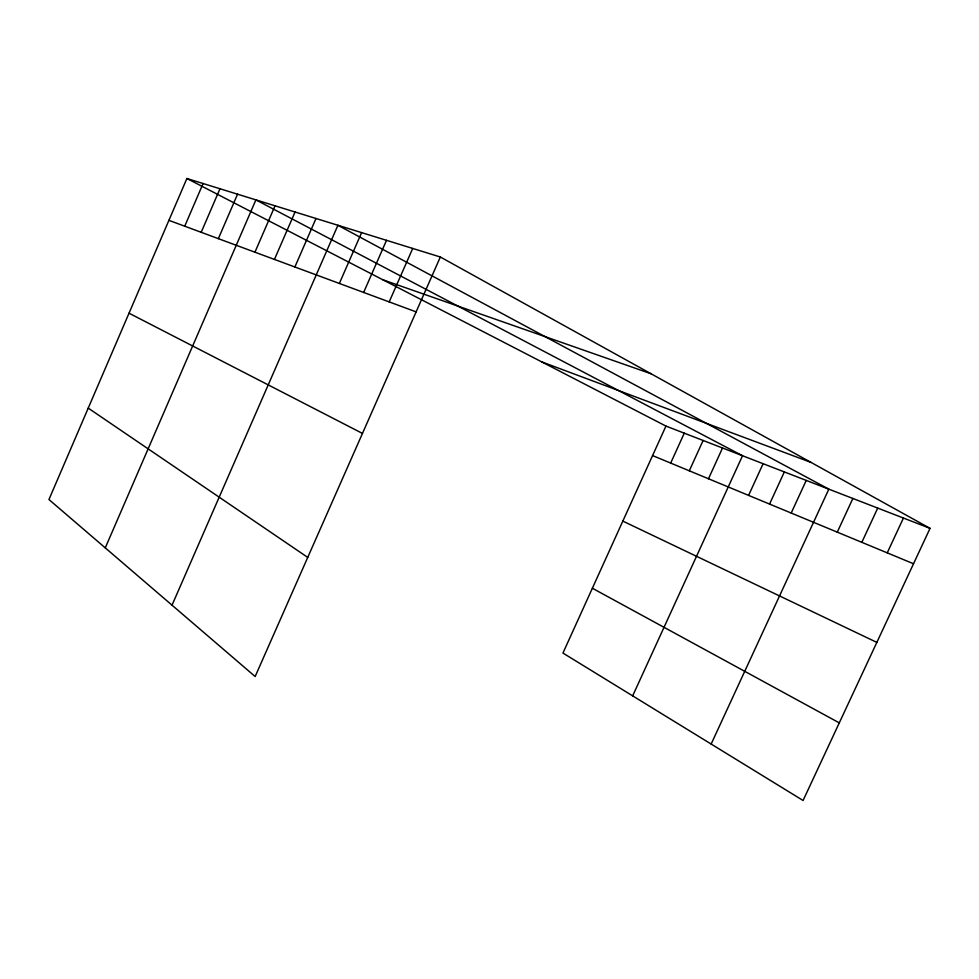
<?xml version="1.0" encoding="UTF-8"?>
<svg xmlns="http://www.w3.org/2000/svg" width="979" height="979" viewBox="0 0 979 979"><rect width="100%" height="100%" fill="white"/><g stroke="black" fill="none" stroke-linecap="round" stroke-linejoin="round"><path stroke-width="1.47" d="M440.342 257L186.891 178.508L48.95 499.535L255.152 676.526L440.342 257L930.05 528.354L803.074 800.492L562.949 653.066L665.953 426.085L930.05 528.354M184.725 226.21L203.094 183.526M201.197 232.304L219.969 188.751M218.354 238.656L237.554 194.209M105.267 547.873L255.898 199.887L742.523 455.737L632.667 695.861M254.932 252.203L275.05 205.81M274.45 259.423L295.058 212.015M294.875 266.986L315.997 218.501M172.023 605.181L337.914 225.28L828.834 489.157L711.158 744.052M339.358 283.457L361.606 232.623M363.637 292.452L386.509 240.332M389.189 301.911L412.722 248.446M670.676 463.079L684.272 433.183M689.302 470.801L703.118 440.477M708.49 478.755L722.526 447.99M748.592 495.386L763.106 463.716M769.567 504.075L784.338 471.927M791.203 513.045L806.243 480.408M837.278 532.148L852.868 498.47M861.838 542.329L877.722 508.089M887.231 552.866L903.433 518.05M382.85 279.786L651.072 373.77M168.914 220.348L416.112 311.873M541.62 361.838L811.004 462.394M652.565 455.578L913.529 563.757M622.828 521.109L876.841 642.395M186.891 178.508L665.953 426.085M129.02 313.194L362.463 433.428M592.368 588.244L839.284 722.881M88.232 408.108L307.736 557.406"/></g></svg>
